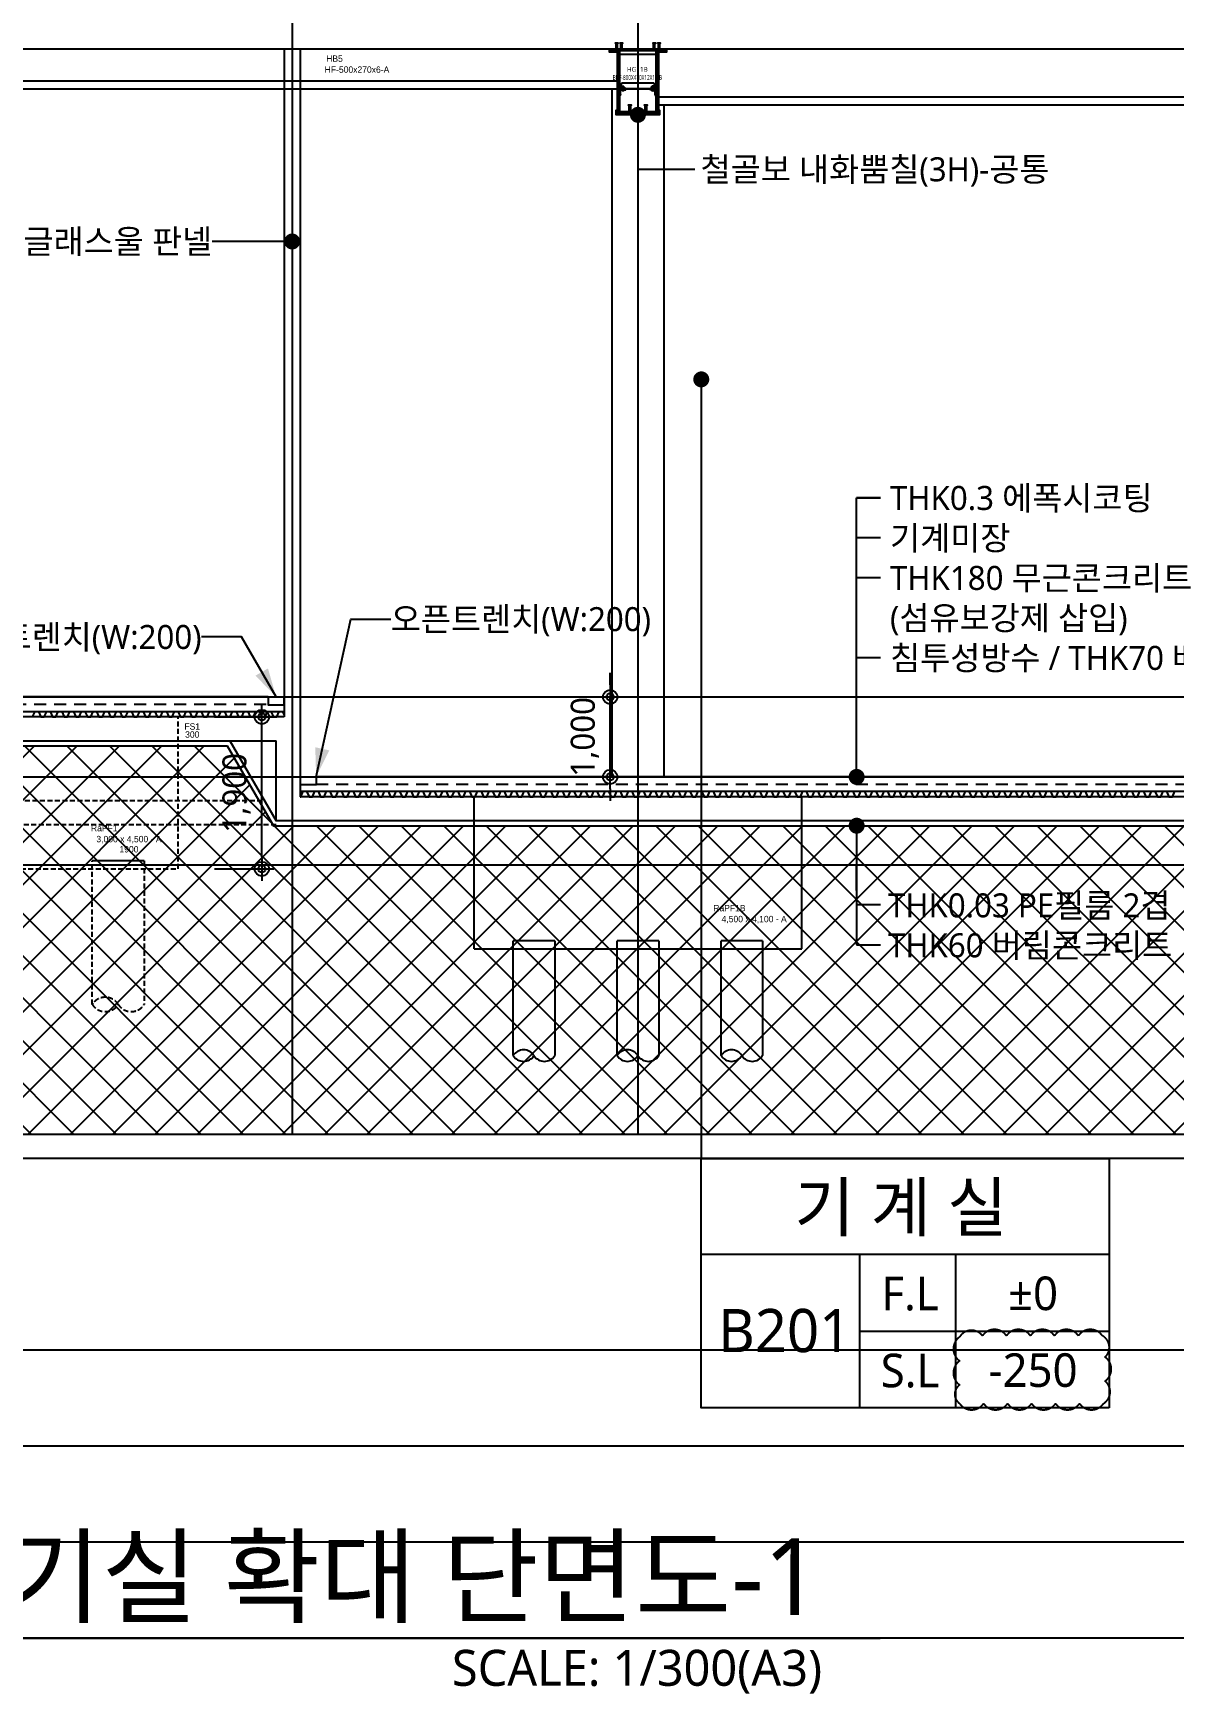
# Model space of a CAD drawing. Header units: millimetres. Extents: x 0 to 244676, y -5263 to 84354.
# Drawn here: x 178236 to 192503, y 46014 to 66779 of the extents above; entities that cross this region are included whole.
import ezdxf
from ezdxf.enums import TextEntityAlignment as Align

# ---------------------------------------------------------------- set-up
doc = ezdxf.new("R2010")
doc.units = ezdxf.units.MM
doc.header["$LTSCALE"] = 100
doc.header["$MEASUREMENT"] = 0
doc.header["$PDSIZE"] = -10
for name, pattern in [('ACAD_ISO03W100', [30, 12, -18]), ('CENTER', [2, 1.25, -0.25, 0.25, -0.25]), ('HID', [2.5, 1.5, -1]), ('HIDDEN', [9.525, 6.35, -3.175]), ('HIDDEN2', [0.1875, 0.125, -0.0625])]:
    doc.linetypes.add(name, pattern=pattern)
doc.layers.get('0').update_dxf_attribs({"linetype": 'CONTINUOUS'})
doc.layers.get('Defpoints').update_dxf_attribs({"color": 171, "linetype": 'CONTINUOUS'})
for name, color, linetype in [('BOLT', 6, 'CONTINUOUS'), ('cen', 14, 'CONTINUOUS'), ('CEN(ST)', 1, 'CENTER'), ('CON', 2, 'CONTINUOUS'), ('DIM', 7, 'CONTINUOUS'), ('ELE-6', 8, 'CONTINUOUS'), ('FIN', 8, 'CONTINUOUS'), ('FIN(내화피복)', 8, 'CONTINUOUS'), ('FIN(패널-200글라스울)', 4, 'CONTINUOUS'), ('HAT-252', 252, 'CONTINUOUS'), ('HF', 3, 'CONTINUOUS'), ('LED', 7, 'CONTINUOUS'), ('NDIM', 7, 'CONTINUOUS'), ('plate', 8, 'CONTINUOUS'), ('R', 3, 'CONTINUOUS'), ('SB', 7, 'CONTINUOUS'), ('STUD', 6, 'CONTINUOUS'), ('SYM', 7, 'CONTINUOUS'), ('TEXT', 3, 'CONTINUOUS'), ('TEXT(MIN)', 7, 'CONTINUOUS'), ('TEXT(노트)', 7, 'CONTINUOUS'), ('TEXT(실명)', 3, 'CONTINUOUS'), ('TEXT-기입', 6, 'CONTINUOUS'), ('TITLE', 7, 'CONTINUOUS'), ('W', 7, 'CONTINUOUS'), ('wire-meshes', 1, 'CONTINUOUS'), ('배수판', 5, 'CONTINUOUS')]:
    doc.layers.add(name, color=color, linetype=linetype)
doc.layers.add('VE변경사항적용-20220616', color=10, linetype='CONTINUOUS', plot=False)
doc.styles.add('CGS', font='cgse', dxfattribs={"bigfont": 'cgs'})
doc.styles.add('TE', font='malgun_0.ttf')
doc.styles.add('나눔바른고딕', font='NanumBarunGothic.ttf')
doc.dimstyles.new('BA', dxfattribs={"dimscale": 500, "dimtxt": 3, "dimasz": 1, "dimexe": 1, "dimexo": 5, "dimgap": 0.9, "dimtad": 1, "dimdec": 0, "dimdsep": 46, "dimlunit": 6, "dimtxsty": 'TE', "dimblk": 'DDD', "dimcen": 2.5, "dimclrd": 256, "dimclre": 256, "dimclrt": 3, "dimazin": 2, "dimtfac": 1, "dimtdec": 0, "dimtix": 1, "dimtmove": 2, "dimatfit": 3, "dimldrblk": 'DDD', "dimfxl": 1, "dimtolj": 1, "dimtzin": 0, "dimarcsym": 2})
doc.dimstyles.new('NDIM 1200', dxfattribs={"dimscale": 500, "dimtxt": 3, "dimasz": 1, "dimexe": 2, "dimexo": 2, "dimgap": 1, "dimtad": 1, "dimdec": 0, "dimdsep": 46, "dimtxsty": 'CGS', "dimblk": 'DOT0', "dimcen": 1, "dimdle": 8, "dimclrd": 2, "dimclre": 2, "dimclrt": 2, "dimadec": 0, "dimazin": 0, "dimtfac": 1, "dimtdec": 0, "dimtix": 1, "dimtmove": 2, "dimatfit": 3, "dimldrblk": 'DOT0', "dimfxl": 1, "dimtolj": 1, "dimtzin": 0, "dimlwd": -1, "dimlwe": -1, "dimarcsym": 0})

# ---------------------------------------------------------------- blocks, each defined once
blk = doc.blocks.new('DOT0')
blk.add_line((-3, 0), (3, 0))
at = {"color": 6}
blk.add_circle((0, 0), 0.75, dxfattribs=at)
blk = doc.blocks.new('DDD')
at = {"layer": 'DIM', "color": 0}
for p, q in [((-1, 0), (1, 0)), ((0, -1), (0, 1))]:
    blk.add_line(p, q, dxfattribs=at)
for radius in [0.6, 0.3]:
    blk.add_circle((0, 0), radius, dxfattribs=at)
blk = doc.blocks.new('*D210')
at = {"layer": 'Defpoints', "color": 0, "ltscale": 0.4, "transparency": 16777216}
for p in [(183803, 58479), (185453, 58479), (183803, 57479)]:
    blk.add_point(p, dxfattribs=at)
at = {"layer": 'NDIM', "lineweight": -2, "ltscale": 0.4, "transparency": 16777216}
for p, q in [((185453, 58629), (185453, 58779)), ((184553, 58479), (185603, 58479)), ((185453, 57479), (185453, 58479)), ((184553, 57479), (185603, 57479)), ((185453, 57329), (185453, 57179))]:
    blk.add_line(p, q, dxfattribs=at)
at = {"layer": 'NDIM', "lineweight": -2, "ltscale": 0.4, "transparency": 16777216, "xscale": 150, "yscale": 150, "zscale": 150}
for p, rotation in [((185453, 58479), 270), ((185453, 57479), 90)]:
    blk.add_blockref('DDD', p, dxfattribs=dict(at, rotation=rotation))
at = {"layer": 'NDIM', "color": 3, "ltscale": 0.4, "transparency": 16777216, "insert": (185137, 57979), "char_height": 300, "attachment_point": 5, "rotation": 90, "style": 'TE'}
blk.add_mtext('\\A1;1,000', dxfattribs=at)
blk = doc.blocks.new('*D253')
at = {"layer": 'Defpoints', "color": 0, "ltscale": 0.4, "transparency": 16777216}
for p in [(179753, 58229), (181096, 58229), (179753, 56329)]:
    blk.add_point(p, dxfattribs=at)
at = {"layer": 'NDIM', "lineweight": -2, "ltscale": 0.4, "transparency": 16777216}
for p, q in [((180503, 58229), (181246, 58229)), ((181096, 56479), (181096, 58079)), ((180503, 56329), (181246, 56329))]:
    blk.add_line(p, q, dxfattribs=at)
at = {"layer": 'NDIM', "lineweight": -2, "ltscale": 0.4, "transparency": 16777216, "xscale": 150, "yscale": 150, "zscale": 150}
for p, rotation in [((181096, 58229), 90), ((181096, 56329), 270)]:
    blk.add_blockref('DDD', p, dxfattribs=dict(at, rotation=rotation))
at = {"layer": 'NDIM', "color": 3, "ltscale": 0.4, "transparency": 16777216, "insert": (180780, 57279), "char_height": 300, "attachment_point": 5, "rotation": 90, "style": 'TE'}
blk.add_mtext('\\A1;1,900', dxfattribs=at)
blk = doc.blocks.new('A$C51E23882')
at = {"layer": 'TITLE'}
blk.add_lwpolyline([(8500, 0), (0, 0), (0, 5200), (8500, 5200)], close=True, dxfattribs=at)
for points in [[(8500, 3200), (0, 3200)], [(3300, 3200), (3300, 0)], [(5300, 3200), (5300, 0)], [(3300, 1600), (8500, 1600)]]:
    blk.add_lwpolyline(points, dxfattribs=at)
at = {"layer": 'TITLE', "style": '나눔바른고딕'}
for s, p in [('F.L', (4352, 2378)), ('S.L', (4352, 778))]:
    blk.add_text(s, height=700, dxfattribs=at).set_placement(p, align=Align.MIDDLE)
blk = doc.blocks.new('*U132')
at = {"layer": 'BOLT'}
for p, q in [((-20, 0), (20, 0)), ((-20, 0), (-20, -4)), ((-17, 15), (17, 15)), ((20, 0), (20, -4)), ((-20, -4), (20, -4)), ((-18, -19), (-18, -6)), ((-14, -4), (14, -4)), ((-14, -20), (14, -20)), ((-10, -20), (-10, -31)), ((-10, -31), (-8, -33)), ((-10, -31), (10, -31)), ((-9, -19), (-9, -6)), ((-8, -33), (8, -33)), ((10, -31), (8, -33)), ((9, -19), (9, -6)), ((10, -20), (10, -31)), ((18, -19), (18, -6))]:
    blk.add_line(p, q, dxfattribs=at)
at = {"layer": 'BOLT', "linetype": 'HIDDEN'}
for p, q in [((-10, 15), (-10, 0)), ((10, 15), (10, 0))]:
    blk.add_line(p, q, dxfattribs=at)
at = {"layer": 'BOLT'}
for centre, radius, start, end in [((0, 10), 17.6, 15.5187, 164.4813), ((-14, -11), 6.71, 47.8966, 132.1034), ((-14, -14), 6.71, 227.8966, 312.1034), ((0, -29), 24.2, 68.2132, 111.7868), ((0, 4), 24.2, 248.2132, 291.7868), ((14, -11), 6.71, 47.8966, 132.1034), ((14, -14), 6.71, 227.8966, 312.1034)]:
    blk.add_arc(centre, radius, start, end, dxfattribs=at)
at = {"layer": 'cen'}
blk.add_line((0, 33), (0, -38), dxfattribs=at)
blk = doc.blocks.new('SB16')
at = {"layer": 'STUD'}
for p, q in [((-8, 0), (-8, 70)), ((8, 0), (8, 70))]:
    blk.add_line(p, q, dxfattribs=at)
blk.add_lwpolyline([(-15, 70), (-15, 80), (14, 80), (14, 70)], close=True, dxfattribs=at)
blk = doc.blocks.new('W')
at = {"layer": 'W'}
h = blk.add_hatch(color=256, dxfattribs=at)
h.dxf.hatch_style = 1
edge = h.paths.add_edge_path()
edge.add_line((0, 0), (0, 7.5))
edge.add_arc((0, 0), 7.5, 90, 180)
edge.add_line((-7.5, 0), (0, 0))
blk.add_lwpolyline([(0, 0), (0, 7.5, 0.4142136), (-7.5, 0)], format="xyb", close=True, dxfattribs=at)
blk = doc.blocks.new('*U131')
at = {"layer": 'STUD', "color": 0, "linetype": 'ByBlock'}
for p, q in [((0, 11), (-80, 11)), ((0, -11), (-80, -11))]:
    blk.add_line(p, q, dxfattribs=at)
blk.add_lwpolyline([(-80, -17), (-90, -17), (-90, 17), (-80, 17)], close=True, dxfattribs=at)
blk = doc.blocks.new('R')
at = {"layer": 'R', "const_width": 15}
blk.add_lwpolyline([(-7.5, -15, 1), (7.5, -15, 1)], format="xyb", close=True, dxfattribs=at)
at = {"layer": 'R'}
blk.add_circle((0, -15), 15, dxfattribs=at)

msp = doc.modelspace()

# ---------------------------------------------------------------- hatches: boundary and pattern name
at = {"layer": 'HAT-252', "ltscale": 10000}
h = msp.add_hatch(dxfattribs=at)
h.set_pattern_fill('ANSI37', color=256, scale=3000)
edge = h.paths.add_edge_path()
edge.add_line((216500, 67229), (216500, 53009))
edge.add_line((216500, 53009), (143300, 53009))
edge.add_line((143300, 53009), (143300, 56569))
edge.add_line((143300, 56569), (153934.6, 56569))
edge.add_line((153934.6, 56569), (154685.2, 57869))
edge.add_line((154685.2, 57869), (180663, 57869))
edge.add_line((180663, 57869), (181240.4, 56869))
edge.add_line((181240.4, 56869), (195468.4, 56869))
edge.add_line((195468.4, 56869), (196565.4, 54969))
edge.add_line((196565.4, 54969), (198700, 54969))
edge.add_line((198700, 54969), (198700, 55029))
edge.add_line((198700, 55029), (198600, 55029))
edge.add_line((198600, 55029), (198600, 57229))
edge.add_line((198600, 57229), (198035, 57229))
edge.add_line((198035, 57229), (198035, 66544))
edge.add_line((198035, 66544), (199000, 66544))
edge.add_line((199000, 66544), (199000, 66579))
edge.add_line((199000, 66579), (200641, 66579))
edge.add_line((200641, 66579), (200641, 66573))
edge.add_line((200641, 66573), (200703, 66573))
edge.add_arc((200703, 66561), 12, 0, 90, ccw=False)
edge.add_line((200715, 66561), (200715, 65897))
edge.add_arc((200733, 65897), 18, 180, 270)
edge.add_line((200733, 65879), (200967, 65879))
edge.add_arc((200967, 65897), 18, 270, 360)
edge.add_line((200985, 65897), (200985, 66561))
edge.add_arc((200997, 66561), 12, 90, 180, ccw=False)
edge.add_line((200997, 66573), (201059, 66573))
edge.add_line((201059, 66573), (201059, 66579))
edge.add_line((201059, 66579), (203891, 66579))
edge.add_line((203891, 66579), (203891, 66573))
edge.add_line((203891, 66573), (203953, 66573))
edge.add_arc((203953, 66561), 12, 0, 90, ccw=False)
edge.add_line((203965, 66561), (203965, 65897))
edge.add_arc((203983, 65897), 18, 180, 270)
edge.add_line((203983, 65879), (204217, 65879))
edge.add_arc((204217, 65897), 18, 270, 360)
edge.add_line((204235, 65897), (204235, 66561))
edge.add_arc((204247, 66561), 12, 90, 180, ccw=False)
edge.add_line((204247, 66573), (204309, 66573))
edge.add_line((204309, 66573), (204309, 66579))
edge.add_line((204309, 66579), (207141, 66579))
edge.add_line((207141, 66579), (207141, 66573))
edge.add_line((207141, 66573), (207203, 66573))
edge.add_arc((207203, 66561), 12, 0, 90, ccw=False)
edge.add_line((207215, 66561), (207215, 65897))
edge.add_arc((207233, 65897), 18, 180, 270)
edge.add_line((207233, 65879), (207467, 65879))
edge.add_arc((207467, 65897), 18, 270, 360)
edge.add_line((207485, 65897), (207485, 66561))
edge.add_arc((207497, 66561), 12, 90, 180, ccw=False)
edge.add_line((207497, 66573), (207559, 66573))
edge.add_line((207559, 66573), (207559, 66579))
edge.add_line((207559, 66579), (210500, 66579))
edge.add_line((210500, 66579), (210500, 65979))
edge.add_line((210500, 65979), (210700, 65979))
edge.add_line((210700, 65979), (210700, 57229))
edge.add_line((210700, 57229), (207500, 57229))
edge.add_line((207500, 57229), (207500, 55029))
edge.add_line((207500, 55029), (207400, 55029))
edge.add_line((207400, 55029), (207400, 54969))
edge.add_line((207400, 54969), (211600, 54969))
edge.add_line((211600, 54969), (211600, 55029))
edge.add_line((211600, 55029), (211500, 55029))
edge.add_line((211500, 55029), (211500, 65929))
edge.add_line((211500, 65929), (211535, 65929))
edge.add_line((211535, 65929), (211535, 67229))
edge.add_line((211535, 67229), (216500, 67229))
at = {"layer": 'W'}
h = msp.add_hatch(color=256, dxfattribs=at)
h.dxf.hatch_style = 1
h.paths.add_polyline_path([(185575, 66564), (185565, 66554), (185565, 66564)])
h = msp.add_hatch(color=256, dxfattribs=at)
h.dxf.hatch_style = 1
h.paths.add_polyline_path([(186025, 66564), (186035, 66554), (186035, 66564)])
h = msp.add_hatch(color=256, dxfattribs=at)
h.dxf.hatch_style = 1
edge = h.paths.add_edge_path()
edge.add_line((185575, 66004), (185575, 65996.5))
edge.add_arc((185565.9, 66012.2), 18.2, 300.24012, 362.53896)
edge.add_arc((185573.4, 66014.7), 10.7, 278.68434, 351.31566, ccw=False)
h = msp.add_hatch(color=256, dxfattribs=at)
h.dxf.hatch_style = 1
edge = h.paths.add_edge_path()
edge.add_line((186025, 66004), (186025, 65996.5))
edge.add_arc((186034.2, 66012.2), 18.2, 177.46104, 239.75988, ccw=False)
edge.add_arc((186026.7, 66014.7), 10.7, 188.68434, 261.31566)
h = msp.add_hatch(color=256, dxfattribs=at)
h.dxf.hatch_style = 1
h.paths.add_polyline_path([(185575, 65794), (185565, 65804), (185565, 65794)])
h = msp.add_hatch(color=256, dxfattribs=at)
h.dxf.hatch_style = 1
h.paths.add_polyline_path([(186025, 65794), (186035, 65804), (186035, 65794)])

# ---------------------------------------------------------------- linework, layer by layer
at = {"layer": 'CEN(ST)', "ltscale": 10000}
for p, q in [((181475, 74941), (181475, 53009)), ((185800, 74941), (185800, 53009)), ((142300, 58479), (216500, 58479)), ((142300, 57479), (216500, 57479)), ((142300, 56379), (216500, 56379))]:
    msp.add_line(p, q, dxfattribs=at)
at = {"layer": 'CON', "ltscale": 10000}
for p, q in [((197200, 66579), (143300, 66579)), ((181375, 58479), (181575, 58479)), ((181375, 58479), (181375, 58229)), ((181575, 58479), (181575, 57229))]:
    msp.add_line(p, q, dxfattribs=at)
at = {"layer": 'CON', "ltscale": 0.1}
for p, q in [((181375, 58229), (153800, 58229)), ((154650.6, 57929), (180697.6, 57929)), ((180697.6, 57929), (181275, 56929)), ((197200, 57229), (181575, 57229)), ((195503, 56929), (181275, 56929))]:
    msp.add_line(p, q, dxfattribs=at)
at = {"layer": 'Defpoints', "ltscale": 10000}
for points in [[(222800, 46709), (136000, 46709), (136000, 81241), (222800, 81241)], [(221600, 47909), (137200, 47909), (137200, 80041), (221600, 80041)], [(220400, 49109), (138400, 49109), (138400, 78841), (220400, 78841)], [(219200, 50309), (139600, 50309), (139600, 77641), (219200, 77641)], [(216800, 52709), (142000, 52709), (142000, 75241), (216800, 75241)], [(216500, 53009), (142300, 53009), (142300, 74941), (216500, 74941)]]:
    msp.add_lwpolyline(points, close=True, dxfattribs=at)
at = {"layer": 'Defpoints'}
for p in [(185565, 66559), (186035, 66559), (185800, 65794), (185800, 65779)]:
    msp.add_point(p, dxfattribs=at)
at = {"layer": 'ELE-6', "ltscale": 10000}
for p, q in [((185565, 66179), (177935, 66179)), ((185565, 66079), (177935, 66079)), ((185475, 66079), (185475, 57479)), ((197150, 65979), (186035, 65979)), ((197150, 65879), (186035, 65879)), ((186125, 65879), (186125, 57479)), ((180697.6, 57929), (181275, 57929)), ((181275, 56929), (181275, 57929)), ((183750, 55329), (183750, 57229)), ((187850, 55329), (187850, 57229)), ((179625, 56429), (178975, 56429)), ((183750, 55329), (187850, 55329)), ((184240.2, 53994.4), (184240.2, 55429)), ((184759.8, 55429), (184240.2, 55429)), ((184759.8, 55429), (184759.8, 53994.4)), ((185540.2, 53994.4), (185540.2, 55429)), ((186059.8, 55429), (185540.2, 55429)), ((186059.8, 55429), (186059.8, 53994.4)), ((186840.2, 53994.4), (186840.2, 55429)), ((187359.8, 55429), (186840.2, 55429)), ((187359.8, 55429), (187359.8, 53994.4))]:
    msp.add_line(p, q, dxfattribs=at)
at = {"layer": 'ELE-6', "linetype": 'HIDDEN2', "ltscale": 5}
for p, q in [((180050, 56329), (180050, 58229)), ((181101.8, 57179), (170771.9, 57179)), ((181275, 56879), (171216.2, 56879)), ((175550, 56329), (180050, 56329)), ((178975, 54634.4), (178975, 56429)), ((179625, 56429), (179625, 54634.4))]:
    msp.add_line(p, q, dxfattribs=at)
for centre, start, end in [((179137.5, 54532.1), 32.17212, 147.82788), ((179137.5, 54736.6), 212.17212, 327.82788), ((179462.5, 54736.6), 212.17212, 327.82788)]:
    msp.add_arc(centre, 192, start, end, dxfattribs=at)
at = {"layer": 'ELE-6', "ltscale": 10000}
for centre, start, end in [((184370.1, 53912.7), 32.17212, 147.82788), ((184370.1, 54076.1), 212.17212, 327.82788), ((184629.9, 54076.1), 212.17212, 327.82788), ((185670.1, 53912.7), 32.17212, 147.82788), ((185670.1, 54076.1), 212.17212, 327.82788), ((185929.9, 54076.1), 212.17212, 327.82788), ((186970.1, 53912.7), 32.17212, 147.82788), ((186970.1, 54076.1), 212.17212, 327.82788), ((187229.9, 54076.1), 212.17212, 327.82788)]:
    msp.add_arc(centre, 153.5, start, end, dxfattribs=at)
at = {"layer": 'FIN'}
for points in [[(181175, 58479), (166000, 58479), (166000, 58379), (165800, 58379), (165800, 58479)], [(181175, 58479), (181175, 58379), (181375, 58379), (181375, 58479), (181575, 58479)], [(153800, 58299), (181375, 58299)], [(196950, 57479), (181775, 57479), (181775, 57379), (181575, 57379)], [(181575, 57299), (197200, 57299)]]:
    msp.add_lwpolyline(points, dxfattribs=at)
at = {"layer": 'FIN', "ltscale": 0.1}
msp.add_lwpolyline([(143300, 56569), (153934.6, 56569), (154685.2, 57869), (180663, 57869), (181240.4, 56869), (195468.4, 56869), (196565.4, 54969), (198700, 54969), (198700, 55029), (198600, 55029)], dxfattribs=at)
at = {"layer": 'FIN(내화피복)', "ltscale": 10000}
msp.add_lwpolyline([(186156, 66579), (186156, 66543), (186056, 66543), (186056, 65815), (186071, 65815), (186071, 65758), (185529, 65758), (185529, 65815), (185544, 65815), (185544, 66543), (185444, 66543), (185444, 66579), (185465, 66579), (185465, 66564), (185565, 66564), (185565, 65794), (185550, 65794), (185550, 65779), (186050, 65779), (186050, 65794), (186035, 65794), (186035, 66564), (186135, 66564), (186135, 66579), (186156, 66579)], dxfattribs=at)
at = {"layer": 'FIN(패널-200글라스울)', "ltscale": 0.1}
for p, q in [((181375, 66579), (181375, 58479)), ((181575, 66579), (181575, 58479))]:
    msp.add_line(p, q, dxfattribs=at)
at = {"layer": 'HF', "linetype": 'ByBlock'}
for points in [[(185665, 66579), (185465, 66579), (185465, 66564), (185665, 66564)], [(185565, 65794), (185575, 65794), (185575, 66564), (185565, 66564)], [(186135, 66579), (185935, 66579), (185935, 66564), (186135, 66564)], [(186025, 65794), (186035, 65794), (186035, 66564), (186025, 66564)], [(185550, 65779), (186050, 65779), (186050, 65794), (185550, 65794)]]:
    msp.add_lwpolyline(points, close=True, dxfattribs=at)
for points in [[(185593, 66070), (185641, 66070, 0.4142136), (185650, 66079), (185575, 66079), (185575, 66004, 0.4142136), (185584, 66013), (185584, 66061, -0.4142136)], [(186007, 66070), (185959, 66070, -0.4142136), (185950, 66079), (186025, 66079), (186025, 66004, -0.4142136), (186016, 66013), (186016, 66061, 0.4142136)]]:
    msp.add_lwpolyline(points, format="xyb", close=True, dxfattribs=at)
at = {"layer": 'LED'}
msp.add_line((188836, 55879), (188536, 55879), dxfattribs=at)
at = {"layer": 'LED', "ltscale": 10000}
for points in [[(188836, 60967.4), (188536, 60967.4)], [(188836, 60467.4), (188536, 60467.4)], [(188836, 59967.4), (188536, 59967.4)], [(188836, 58967.4), (188536, 58967.4)]]:
    msp.add_lwpolyline(points, dxfattribs=at)
at = {"layer": 'LED'}
for points in [[(181775, 57479), (182208, 59452.2), (182708, 59452.2)], [(181275, 58479), (180842, 59229), (180342, 59229)]]:
    msp.add_lwpolyline(points, dxfattribs=at)
for points in [[(181275, 58479), (181172.9, 58835.8), (181017.1, 58745.8)], [(181775, 57479), (181764.3, 57850), (181940.1, 57811.4)]]:
    msp.add_solid(points, dxfattribs=at)
at = {"layer": 'plate'}
for p, q in [((186025, 66564), (185575, 66564)), ((186025, 66564), (185575, 66564)), ((186025, 66564), (185575, 66564)), ((186025, 66560), (185575, 66560)), ((186025, 66560), (185575, 66560)), ((186025, 66560), (185575, 66560)), ((186025, 66514), (185575, 66514)), ((186025, 66514), (185575, 66514)), ((186025, 66514), (185575, 66514)), ((186005, 66154), (185595, 66154)), ((185595, 66079), (185595, 66154)), ((186005, 66085), (185595, 66085)), ((186005, 66079), (185595, 66079)), ((186005, 66154), (186005, 66079))]:
    msp.add_line(p, q, dxfattribs=at)
at = {"layer": 'SYM'}
msp.add_line((169971.1, 46709), (188828.9, 46709), dxfattribs=at)
at = {"layer": 'VE변경사항적용-20220616', "linetype": 'ACAD_ISO03W100'}
msp.add_lwpolyline([(189823.7, 49644.1, 0.5205671), (190123.7, 49644.1, 0.5205671), (190423.7, 49644.1, 0.5205671), (190723.7, 49644.1, 0.5205671), (191023.7, 49644.1, 0.5205671), (191323.7, 49644.1, 0.5205671), (191623.7, 49644.1, 0.5205671), (191643.5, 49924.3, 0.5205671), (191643.5, 50224.3, 0.5205671), (191609.7, 50490.5, 0.5205671), (191309.7, 50490.5, 0.5205671), (191009.7, 50490.5, 0.5205671), (190709.7, 50490.5, 0.5205671), (190409.7, 50490.5, 0.5205671), (190109.7, 50490.5, 0.5205671), (189823.7, 50476.5, 0.5205671), (189823.7, 50176.5, 0.5205671), (189823.7, 49876.5, 0.5205671)], format="xyb", close=True, dxfattribs=at)
at = {"layer": 'W'}
for points in [[(185575, 66564), (185565, 66554), (185565, 66564)], [(186025, 66564), (186035, 66554), (186035, 66564)], [(185575, 65794), (185565, 65804), (185565, 65794)], [(186025, 65794), (186035, 65804), (186035, 65794)]]:
    msp.add_lwpolyline(points, close=True, dxfattribs=at)
for points in [[(185575, 66004), (185575, 65996.5, 0.2787293), (185584, 66013, -0.3279679)], [(186025, 66004), (186025, 65996.5, -0.2787293), (186016, 66013, 0.3279679)]]:
    msp.add_lwpolyline(points, format="xyb", close=True, dxfattribs=at)
at = {"layer": 'wire-meshes', "linetype": 'HID'}
for points in [[(166000, 58389), (181175, 58389)], [(181775, 57389), (196774.4, 57389)]]:
    msp.add_lwpolyline(points, dxfattribs=at)
at = {"layer": '배수판'}
for points in [[(178229.3, 58229), (178259.3, 58299), (178302, 58299), (178332, 58229), (178374.7, 58229), (178404.7, 58299), (178447.4, 58299), (178477.4, 58229), (178520.1, 58229), (178550.1, 58299), (178592.8, 58299), (178622.8, 58229), (178665.5, 58229), (178695.5, 58299), (178738.2, 58299), (178768.2, 58229), (178810.9, 58229), (178840.9, 58299), (178883.6, 58299), (178913.6, 58229), (178956.3, 58229), (178986.3, 58299), (179029, 58299), (179059, 58229), (179101.7, 58229), (179131.7, 58299), (179174.4, 58299), (179204.4, 58229), (179247.1, 58229), (179277.1, 58299), (179319.8, 58299), (179349.8, 58229), (179392.5, 58229), (179422.5, 58299), (179465.2, 58299), (179495.2, 58229), (179537.9, 58229), (179567.9, 58299), (179610.6, 58299), (179640.5, 58229), (179683.3, 58229), (179713.2, 58299), (179756, 58299), (179785.9, 58229), (179828.7, 58229), (179858.6, 58299), (179901.4, 58299), (179931.3, 58229), (179974.1, 58229), (180004, 58299), (180046.8, 58299), (180076.7, 58229), (180119.5, 58229), (180149.4, 58299), (180192.2, 58299), (180222.1, 58229), (180264.9, 58229), (180294.8, 58299), (180337.6, 58299), (180367.5, 58229), (180410.3, 58229), (180440.2, 58299), (180483, 58299), (180512.9, 58229), (180555.7, 58229), (180585.6, 58299), (180628.4, 58299), (180658.3, 58229), (180701.1, 58229), (180731, 58299), (180773.8, 58299), (180803.7, 58229), (180846.5, 58229), (180876.4, 58299), (180919.2, 58299), (180949.1, 58229), (180991.9, 58229), (181021.8, 58299), (181064.6, 58299), (181094.5, 58229), (181137.3, 58229), (181167.2, 58299), (181210, 58299), (181239.9, 58229), (181282.7, 58229), (181312.6, 58299), (181355.4, 58299), (181375, 58253.2)], [(181575, 57229), (181583.6, 57229), (181613.5, 57299), (181656.3, 57299), (181686.2, 57229), (181729, 57229), (181758.9, 57299), (181801.7, 57299), (181831.6, 57229), (181874.4, 57229), (181904.3, 57299), (181947.1, 57299), (181977, 57229), (182019.8, 57229), (182049.7, 57299), (182092.5, 57299), (182122.4, 57229), (182165.2, 57229), (182195.1, 57299), (182237.9, 57299), (182267.8, 57229), (182310.6, 57229), (182340.5, 57299), (182383.3, 57299), (182413.2, 57229), (182456, 57229), (182485.9, 57299), (182528.7, 57299), (182558.6, 57229), (182601.4, 57229), (182631.3, 57299), (182674.1, 57299), (182704, 57229), (182746.8, 57229), (182776.7, 57299), (182819.5, 57299), (182849.4, 57229), (182892.2, 57229), (182922.1, 57299), (182964.9, 57299), (182994.8, 57229), (183037.6, 57229), (183067.5, 57299), (183110.3, 57299), (183140.2, 57229), (183183, 57229), (183212.9, 57299), (183255.7, 57299), (183285.6, 57229), (183328.4, 57229), (183358.3, 57299), (183401.1, 57299), (183431, 57229), (183473.8, 57229), (183503.7, 57299), (183546.5, 57299), (183576.4, 57229), (183619.2, 57229), (183649.1, 57299), (183691.9, 57299), (183721.8, 57229), (183764.6, 57229), (183794.5, 57299), (183837.3, 57299), (183867.2, 57229), (183910, 57229), (183939.9, 57299), (183982.7, 57299), (184012.6, 57229), (184055.4, 57229), (184085.3, 57299), (184128.1, 57299), (184158, 57229), (184200.7, 57229), (184230.7, 57299), (184273.4, 57299), (184303.4, 57229), (184346.1, 57229), (184376.1, 57299), (184418.8, 57299), (184448.8, 57229), (184491.5, 57229), (184521.5, 57299), (184564.2, 57299), (184594.2, 57229), (184636.9, 57229), (184666.9, 57299), (184709.6, 57299), (184739.6, 57229), (184782.3, 57229), (184812.3, 57299), (184855, 57299), (184885, 57229), (184927.7, 57229), (184957.7, 57299), (185000.4, 57299), (185030.4, 57229), (185051.8, 57229), (185073.1, 57229), (185103.1, 57299), (185145.8, 57299), (185175.8, 57229), (185218.5, 57229), (185248.5, 57299), (185269.8, 57299), (185288.2, 57299), (185318.1, 57229), (185360.9, 57229), (185390.8, 57299), (185433.6, 57299), (185463.5, 57229), (185506.3, 57229), (185536.2, 57299), (185579, 57299), (185608.9, 57229), (185651.7, 57229), (185681.6, 57299), (185724.4, 57299), (185754.3, 57229), (185797.1, 57229), (185827, 57299), (185869.8, 57299), (185899.7, 57229), (185942.4, 57229), (185972.4, 57299), (186015.1, 57299), (186045.1, 57229), (186087.8, 57229), (186117.8, 57299), (186160.5, 57299), (186190.5, 57229), (186233.2, 57229), (186263.2, 57299), (186305.9, 57299), (186335.9, 57229), (186378.6, 57229), (186408.6, 57299), (186451.3, 57299), (186481.3, 57229), (186524, 57229), (186554, 57299), (186596.7, 57299), (186626.7, 57229), (186669.4, 57229), (186699.4, 57299), (186742.1, 57299), (186772.1, 57229), (186814.8, 57229), (186844.8, 57299), (186887.5, 57299), (186917.5, 57229), (186960.2, 57229), (186990.2, 57299), (187032.9, 57299), (187062.9, 57229), (187105.6, 57229), (187135.6, 57299), (187178.3, 57299), (187208.3, 57229), (187251, 57229), (187281, 57299), (187323.7, 57299), (187353.7, 57229), (187396.4, 57229), (187426.4, 57299), (187469.1, 57299), (187499.1, 57229), (187541.8, 57229), (187571.8, 57299), (187614.5, 57299), (187644.5, 57229), (187687.2, 57229), (187717.2, 57299), (187759.9, 57299), (187789.9, 57229), (187832.6, 57229), (187862.5, 57299), (187905.3, 57299), (187935.2, 57229), (187978, 57229), (188007.9, 57299), (188050.7, 57299), (188080.6, 57229), (188123.4, 57229), (188153.3, 57299), (188196.1, 57299), (188226, 57229), (188268.8, 57229), (188298.7, 57299), (188341.5, 57299), (188371.4, 57229), (188414.2, 57229), (188444.1, 57299), (188486.9, 57299), (188516.8, 57229), (188559.6, 57229), (188589.5, 57299), (188632.3, 57299), (188662.2, 57229), (188705, 57229), (188734.9, 57299), (188777.7, 57299), (188807.6, 57229), (188850.4, 57229), (188880.3, 57299), (188923.1, 57299), (188953, 57229), (188995.8, 57229), (189025.7, 57299), (189068.5, 57299), (189098.4, 57229), (189141.2, 57229), (189171.1, 57299), (189213.9, 57299), (189243.8, 57229), (189286.6, 57229), (189316.5, 57299), (189359.3, 57299), (189389.2, 57229), (189432, 57229), (189461.9, 57299), (189504.7, 57299), (189534.6, 57229), (189577.4, 57229), (189607.3, 57299), (189650.1, 57299), (189680, 57229), (189722.8, 57229), (189752.7, 57299), (189795.5, 57299), (189825.4, 57229), (189868.2, 57229), (189898.1, 57299), (189940.9, 57299), (189970.8, 57229), (190013.6, 57229), (190043.5, 57299), (190086.3, 57299), (190116.2, 57229), (190159, 57229), (190188.9, 57299), (190231.7, 57299), (190261.6, 57229), (190304.4, 57229), (190334.3, 57299), (190377.1, 57299), (190407, 57229), (190449.8, 57229), (190479.7, 57299), (190522.5, 57299), (190552.4, 57229), (190595.2, 57229), (190625.1, 57299), (190667.9, 57299), (190697.8, 57229), (190740.6, 57229), (190770.5, 57299), (190813.3, 57299), (190843.2, 57229), (190886, 57229), (190915.9, 57299), (190958.7, 57299), (190988.6, 57229), (191031.4, 57229), (191061.3, 57299), (191104.1, 57299), (191134, 57229), (191176.8, 57229), (191206.7, 57299), (191249.5, 57299), (191279.4, 57229), (191322.2, 57229), (191352.1, 57299), (191394.9, 57299), (191424.8, 57229), (191467.6, 57229), (191497.5, 57299), (191540.3, 57299), (191570.2, 57229), (191613, 57229), (191642.9, 57299), (191685.7, 57299), (191715.6, 57229), (191758.4, 57229), (191788.3, 57299), (191831.1, 57299), (191861, 57229), (191903.8, 57229), (191933.7, 57299), (191976.5, 57299), (192006.4, 57229), (192049.2, 57229), (192079.1, 57299), (192121.9, 57299), (192151.8, 57229), (192194.6, 57229), (192224.5, 57299), (192267.3, 57299), (192297.2, 57229), (192340, 57229), (192369.9, 57299), (192412.7, 57299), (192442.6, 57229), (192485.4, 57229), (192515.3, 57299)]]:
    msp.add_lwpolyline(points, dxfattribs=at)

# ---------------------------------------------------------------- block references
at = {"xscale": -1}
msp.add_blockref('W', (185575, 66079), dxfattribs=at)
msp.add_blockref('W', (186025, 66079))
at = {"xscale": -1.066666666666665, "yscale": 1.066666666666665, "zscale": 1.066666666666665, "rotation": 180}
msp.add_blockref('R', (185800, 65794), dxfattribs=at)
at = {"xscale": 0.6, "yscale": 0.6, "zscale": 0.6}
msp.add_blockref('A$C51E23882', (186592.5, 49589), dxfattribs=at)
at = {"layer": 'BOLT', "xscale": -1, "rotation": 180}
msp.add_blockref('*U132', (185615, 66085), dxfattribs=at)
at = {"layer": 'BOLT', "rotation": 180}
msp.add_blockref('*U132', (185985, 66085), dxfattribs=at)
at = {"layer": 'SB', "color": 4, "rotation": 270}
for p in [(185700, 65794), (185900, 65794)]:
    msp.add_blockref('*U131', p, dxfattribs=at)
at = {"layer": 'STUD'}
for p in [(185535, 66579), (185595, 66579), (186005, 66579), (186065, 66579)]:
    msp.add_blockref('SB16', p, dxfattribs=at)

# ---------------------------------------------------------------- texts
at = {"layer": 'Defpoints'}
for s, height, style, p in [('HB5', 80, 'CGS', (182004.8, 66397.2)), ('HF-500x270x6-A', 80, 'CGS', (182286, 66259.9)), ('HG11B', 60, '나눔바른고딕', (185792.4, 66278.9)), ('FS1', 80, 'CGS', (180225.4, 58045.6)), ('300', 80, 'CGS', (180225.4, 57945.6)), ('RaPF1', 80, 'CGS', (179124.5, 56775.3)), ('3,000 x 4,500 - A', 80, 'CGS', (179433.8, 56638)), ('1900', 80, 'CGS', (179433.8, 56510.6)), ('RaPF1B', 80, 'CGS', (186944.6, 55775.3)), ('4,500 x 4,100 - A', 80, 'CGS', (187253.9, 55638))]:
    msp.add_text(s, height=height, dxfattribs=dict(at, style=style)).set_placement(p, align=Align.BOTTOM_CENTER)
at = {"layer": 'Defpoints', "style": '나눔바른고딕', "width": 0.6}
msp.add_text('BHF-800X470X12X12-B', height=60, dxfattribs=at).set_placement((185793.9, 66177.2), align=Align.BOTTOM_CENTER)
at = {"layer": 'TEXT', "style": '나눔바른고딕'}
msp.add_text('기계ㆍ전기실 확대 단면도-1', height=960, dxfattribs=at).set_placement((188086.3, 47480), align=Align.MIDDLE_RIGHT)
msp.add_text('SCALE: 1/300(A3)', height=450, dxfattribs=at).set_placement((188103.6, 46563.6), align=Align.TOP_RIGHT)
at = {"layer": 'TEXT(MIN)', "style": '나눔바른고딕'}
for s, p in [('철골보 내화뿜칠(3H)-공통', (186584.1, 65077.2)), ('THK0.3 에폭시코팅', (188953.5, 60967.4)), ('기계미장', (188953.5, 60467.4)), ('THK180 무근콘크리트', (188953.5, 59967.4)), ('오픈트렌치(W:200)', (182708, 59452.2)), ('(섬유보강제 삽입)', (188953.5, 59467.4)), ('침투성방수 / THK70 배수판', (188953.5, 58967.4))]:
    msp.add_text(s, height=300, dxfattribs=at).set_placement(p, align=Align.MIDDLE_LEFT)
for s, p in [('THK200 글래스울 판넬', (180475, 64174.7)), ('오픈트렌치(W:200)', (180342, 59229))]:
    msp.add_text(s, height=300, dxfattribs=at).set_placement(p, align=Align.MIDDLE_RIGHT)
at = {"layer": 'TEXT(노트)', "style": '나눔바른고딕'}
for s, p in [('THK0.03 PE필름 2겹', (188928, 55873.1)), ('THK60 버림콘크리트', (188928, 55373.1))]:
    msp.add_text(s, height=300, dxfattribs=at).set_placement(p, align=Align.MIDDLE_LEFT)
at = {"layer": 'TEXT(실명)', "style": '나눔바른고딕'}
msp.add_text('기 계 실', height=600, dxfattribs=at).set_placement((189089.9, 52105.5), align=Align.MIDDLE)
at = {"layer": 'TEXT-기입', "style": '나눔바른고딕'}
for s, height, p in [('±0', 420, (190742.2, 51021.8)), ('B201', 540, (187637.3, 50557)), ('-250', 420, (190742.2, 50061.8))]:
    msp.add_text(s, height=height, dxfattribs=at).set_placement(p, align=Align.MIDDLE)

# ---------------------------------------------------------------- dimensions: what is measured, and where the dimension line sits
at = {"layer": 'NDIM', "ltscale": 0.4}
for base, p1, p2, picture, middle in [((185452.8, 58479), (183802.8, 57479), (183802.8, 58479), '*D210', (185136.8, 57979)), ((181096, 58229), (179752.6, 56329), (179752.6, 58229), '*D253', (180780, 57279))]:
    dim = msp.add_linear_dim(base=base, p1=p1, p2=p2, angle=90, dimstyle='BA', override={"dimscale": 150, "dimtxt": 2}, dxfattribs=at)
    dim.commit()
    dim.dimension.update_dxf_attribs({"geometry": picture, "text_midpoint": middle})

# ---------------------------------------------------------------- leaders
at = {"layer": 'LED', "ltscale": 10000}
for points in [[(185800, 65758), (185800, 65077.2), (186511.8, 65077.2)], [(181475, 64174.7), (180475, 64174.7)], [(186592.5, 62450.3), (186592.5, 52709)], [(188536, 57479), (188536, 58967.4), (188536, 59467.4), (188536, 60967.4), (188836, 60967.4)], [(188536, 56869), (188536, 56058), (188536, 56379), (188536, 55379), (188836, 55379)]]:
    msp.add_leader(points, dimstyle='NDIM 1200', override={"dimasz": 0.4, "dimtad": 0, "dimclrd": 256, "dimldrblk": 'Dot'}, dxfattribs=at)

doc.saveas('drawing.dxf')
